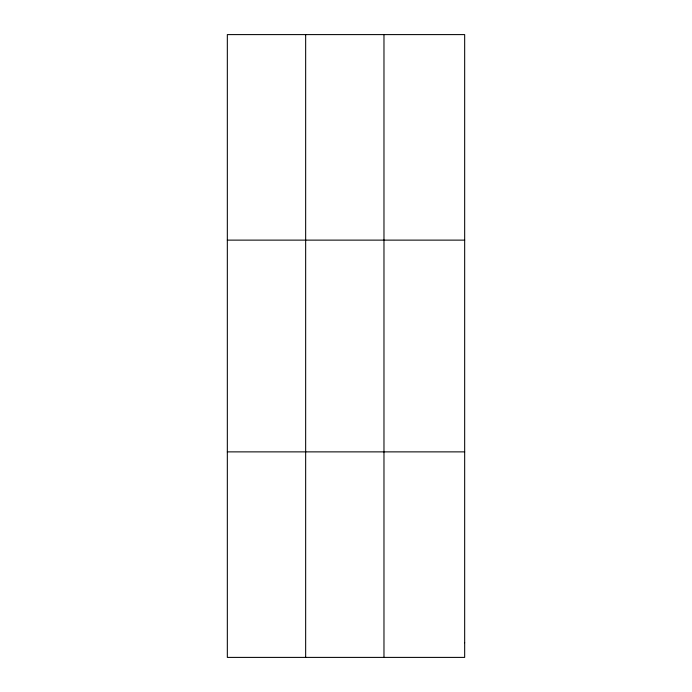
<?xml version="1.0" encoding="UTF-8"?>
<svg xmlns="http://www.w3.org/2000/svg" width="692" height="692" viewBox="0 0 692 692"><rect width="100%" height="100%" fill="white"/><g stroke="black" fill="none" stroke-linecap="round" stroke-linejoin="round"><path stroke-width="1.04" d="M305.656 34.6L305.656 657.4M383.974 34.6L383.974 657.4M227.331 240.124L464.669 240.124M227.331 451.876L464.669 451.876M464.669 642.721L464.669 657.4L227.331 657.4L227.331 34.6L464.669 34.6L464.669 642.721"/></g></svg>
